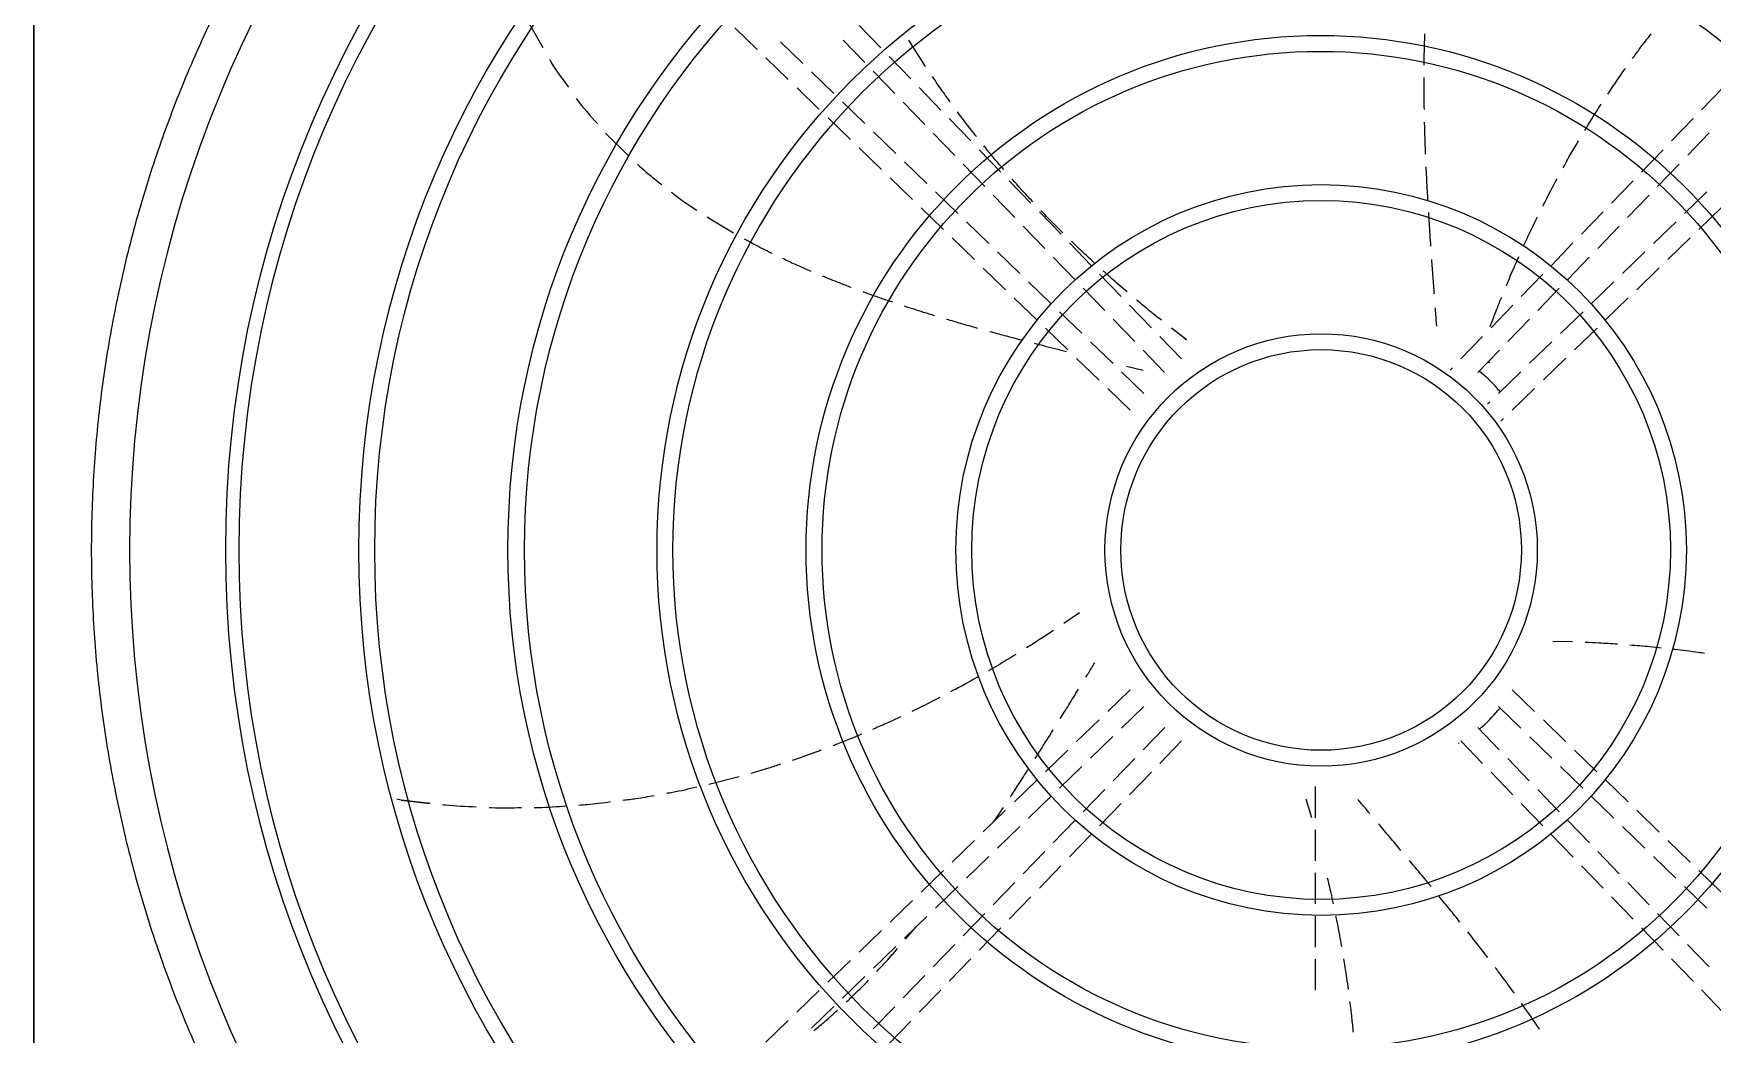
# Model space of a CAD drawing. Extents: x 5 to 331, y -33 to 175.
# Drawn here: x 80.75 to 96.08, y 59.58 to 68.72 of the extents above; entities that cross this region are included whole.
import ezdxf

# ---------------------------------------------------------------- set-up
doc = ezdxf.new("R2010")
doc.units = 0
doc.header["$MEASUREMENT"] = 0
doc.layers.get('0').update_dxf_attribs({"linetype": 'CONTINUOUS'})

msp = doc.modelspace()

# ---------------------------------------------------------------- linework, layer by layer
at = {"color": 7, "linetype": 'Continuous', "lineweight": 25}
for p, q in [((80.74742, 71.4133), (80.74742, 56.59046)), ((80.74911, 71.4133), (80.74911, 56.59046)), ((85.27576, 68.80162), (85.3973, 68.58879)), ((87.15241, 68.76798), (87.35655, 68.57059)), ((88.4844, 68.58553), (88.28792, 68.78873)), ((87.77129, 68.44339), (87.56814, 68.63982)), ((88.14172, 68.65675), (88.3389, 68.45282)), ((88.8934, 68.41619), (88.74116, 68.65633)), ((87.43529, 68.49446), (87.63969, 68.29681)), ((88.75896, 68.30158), (88.56189, 68.50539)), ((88.05518, 68.1689), (87.85158, 68.36576)), ((88.4154, 68.3737), (88.61296, 68.16938)), ((87.71905, 68.22008), (87.92224, 68.02362)), ((88.3377, 67.89573), (88.13466, 68.09205)), ((88.68891, 68.09083), (88.88636, 67.88662)), ((89.03325, 68.0179), (88.83583, 68.22207)), ((96.1774, 68.22333), (95.98011, 68.01929)), ((88.00243, 67.94608), (88.20646, 67.74881)), ((89.30643, 67.73537), (89.10957, 67.93896)), ((95.90246, 67.93898), (95.70545, 67.73523)), ((85.97172, 67.8073), (86.18042, 67.60108)), ((88.62145, 67.62137), (88.41778, 67.8183)), ((88.96328, 67.80707), (89.15992, 67.60369)), ((95.85274, 67.60437), (96.04978, 67.80815)), ((88.28577, 67.67212), (88.49002, 67.47463)), ((89.58154, 67.45084), (89.38395, 67.65519)), ((95.62814, 67.65527), (95.43073, 67.45111)), ((88.9045, 67.34769), (88.69997, 67.54545)), ((89.23633, 67.52468), (89.43383, 67.32042)), ((95.57846, 67.3207), (95.7754, 67.52438)), ((88.56893, 67.39833), (88.77277, 67.20123)), ((89.85585, 67.16714), (89.65803, 67.37174)), ((95.35401, 67.37175), (95.15684, 67.16784)), ((89.18759, 67.07397), (88.98394, 67.27087)), ((89.51069, 67.24092), (89.70784, 67.03703)), ((95.3046, 67.03746), (95.50153, 67.24114)), ((96.02872, 67.2715), (95.82474, 67.07427)), ((88.85285, 67.12381), (89.05711, 66.9263)), ((89.47006, 66.80084), (89.26632, 66.99783)), ((90.13032, 66.88327), (89.93252, 67.08784)), ((95.07974, 67.0881), (94.88201, 66.8836)), ((95.74623, 66.99836), (95.54192, 66.80081)), ((95.95523, 66.92661), (96.15944, 67.12408)), ((89.13569, 66.85032), (89.34041, 66.65238)), ((89.78404, 66.95822), (89.98157, 66.75392)), ((95.03086, 66.75435), (95.22782, 66.95806)), ((95.67248, 66.65322), (95.87621, 66.85022)), ((89.75323, 66.52704), (89.55006, 66.72349)), ((90.40443, 66.59979), (90.20675, 66.80423)), ((94.80517, 66.80413), (94.60787, 66.60008)), ((95.46301, 66.72451), (95.25871, 66.52697)), ((89.42027, 66.57516), (89.62415, 66.37802)), ((90.05799, 66.67489), (90.25475, 66.47139)), ((94.75757, 66.47171), (94.95406, 66.67493)), ((95.3879, 66.37806), (95.59296, 66.57633)), ((90.03707, 66.25259), (89.833, 66.4499)), ((90.33194, 66.39157), (90.52917, 66.18758)), ((90.67982, 66.31497), (90.48181, 66.51976)), ((94.5304, 66.51995), (94.33308, 66.31588)), ((94.48366, 66.18842), (94.68027, 66.39177)), ((95.17986, 66.45073), (94.97524, 66.25288)), ((89.70368, 66.30113), (89.90863, 66.10296)), ((90.955, 66.03037), (90.75601, 66.23617)), ((94.256, 66.23617), (94.05727, 66.03064)), ((95.10371, 66.10328), (95.3093, 66.30206)), ((90.31936, 65.97964), (90.11581, 66.17645)), ((90.6048, 66.10937), (90.803, 65.90437)), ((94.20929, 65.90466), (94.40688, 66.10902)), ((94.89687, 66.1771), (94.69217, 65.97917)), ((89.98767, 66.02654), (90.19212, 65.82885)), ((91.23067, 65.74526), (91.03225, 65.95048)), ((91.27582, 65.92053), (91.13791, 66.02669)), ((91.2532, 65.93747), (91.25264, 65.93746)), ((91.26996, 65.9248), (91.27562, 65.92053)), ((93.98007, 65.9508), (93.78204, 65.74599)), ((94.8196, 65.82857), (95.02501, 66.02719)), ((90.60264, 65.70574), (90.39961, 65.90205)), ((90.87957, 65.82519), (91.07603, 65.622)), ((91.27562, 65.92053), (91.27582, 65.92053)), ((93.93603, 65.62205), (94.13287, 65.82563)), ((94.61296, 65.90259), (94.40972, 65.70608)), ((90.27259, 65.75104), (90.47713, 65.55327)), ((90.59662, 65.71156), (90.60567, 65.70935)), ((90.88678, 65.431), (90.68261, 65.62842)), ((93.70453, 65.66582), (93.68281, 65.64336)), ((94.32958, 65.62859), (94.1258, 65.43155)), ((94.53525, 65.55362), (94.74009, 65.75169)), ((90.55742, 65.47564), (90.76255, 65.2773)), ((94.25036, 65.27817), (94.45489, 65.47593)), ((94.0465, 65.35488), (94.02446, 65.33356)), ((94.14749, 65.17869), (94.17046, 65.20091)), ((90.29809, 63.42896), (90.15649, 63.33145)), ((94.62088, 63.17017), (94.62108, 63.17017)), ((94.62108, 63.17017), (94.80198, 63.1654)), ((90.43742, 62.97126), (90.438, 62.97126)), ((90.76287, 62.72677), (90.55746, 62.52816)), ((94.45498, 62.52775), (94.24947, 62.72646)), ((90.6828, 62.37553), (90.88631, 62.57231)), ((94.12596, 62.57206), (94.32982, 62.37495)), ((90.47718, 62.45054), (90.27234, 62.25248)), ((94.74031, 62.25186), (94.5353, 62.45009)), ((90.3992, 62.10132), (90.6027, 62.29809)), ((91.07691, 62.38267), (90.87932, 62.17831)), ((91.03214, 62.05317), (91.23078, 62.25862)), ((93.78144, 62.2584), (93.98001, 62.05303)), ((94.13266, 62.17835), (93.93538, 62.38238)), ((94.40979, 62.29762), (94.61347, 62.10068)), ((90.19222, 62.17501), (89.98821, 61.97775)), ((90.80301, 62.09939), (90.60575, 61.89539)), ((93.76535, 62.23542), (93.76045, 62.24263)), ((94.40645, 61.89519), (94.20929, 62.09909)), ((95.02446, 61.97711), (94.81955, 62.17524)), ((90.11639, 61.82786), (90.31947, 62.02422)), ((90.75682, 61.76843), (90.95502, 61.97341)), ((94.0573, 61.9731), (94.25542, 61.7682)), ((94.69212, 62.02463), (94.89621, 61.8273)), ((87.19205, 61.9318), (86.91481, 61.86079)), ((89.90793, 61.90013), (89.70407, 61.70301)), ((90.52917, 61.81618), (90.3313, 61.61154)), ((92.45099, 61.84254), (92.45099, 61.55819)), ((94.68045, 61.61181), (94.48374, 61.81526)), ((95.30819, 61.70277), (95.10437, 61.89985)), ((84.10457, 61.7195), (84.06442, 61.72889)), ((84.10393, 61.7195), (84.06445, 61.72875)), ((84.10393, 61.7195), (84.37003, 61.68687)), ((84.10457, 61.7195), (84.10393, 61.7195)), ((84.36964, 61.68822), (84.10457, 61.7195)), ((85.01904, 61.64751), (85.12891, 61.6451)), ((85.12889, 61.64457), (85.12957, 61.64457)), ((89.51672, 61.52186), (89.60361, 61.65163)), ((89.8331, 61.55395), (90.03653, 61.75065)), ((90.4812, 61.48338), (90.67983, 61.6888)), ((92.36558, 61.72915), (92.41622, 61.55922)), ((94.33317, 61.68779), (94.53061, 61.48359)), ((94.97576, 61.75038), (95.17909, 61.55378)), ((89.62413, 61.62572), (89.42025, 61.42858)), ((90.25532, 61.53296), (90.05789, 61.32877)), ((94.9547, 61.32818), (94.75699, 61.53266)), ((95.59293, 61.42746), (95.38775, 61.62584)), ((89.34061, 61.35158), (89.1355, 61.15325)), ((89.55016, 61.28037), (89.75373, 61.4772)), ((90.20699, 61.19978), (90.40486, 61.40442)), ((92.44744, 61.44886), (92.45099, 61.43609)), ((92.45099, 61.44874), (92.45099, 61.16464)), ((94.60743, 61.40414), (94.80552, 61.19927)), ((95.25832, 61.47717), (95.46262, 61.27963)), ((95.8761, 61.15366), (95.67154, 61.35145)), ((89.26648, 61.00608), (89.47086, 61.2037)), ((89.98132, 61.24958), (89.78365, 61.04514)), ((95.22796, 61.04556), (95.03167, 61.24857)), ((95.54159, 61.20328), (95.74605, 61.00558)), ((89.05711, 61.07746), (88.85283, 60.87994)), ((89.93225, 60.91564), (90.12983, 61.11998)), ((92.45099, 61.05513), (92.45099, 60.77162)), ((94.88279, 61.11936), (95.08, 60.91539)), ((96.15946, 60.87967), (95.95529, 61.07708)), ((88.98395, 60.7329), (89.18772, 60.92993)), ((89.70703, 60.9659), (89.51063, 60.76278)), ((95.50155, 60.76261), (95.30482, 60.96608)), ((95.82494, 60.9293), (96.02877, 60.73222)), ((88.77341, 60.80315), (88.56939, 60.60588)), ((89.6579, 60.6319), (89.85507, 60.83581)), ((95.15651, 60.83626), (95.35395, 60.63206)), ((88.70055, 60.45887), (88.90409, 60.65568)), ((89.4336, 60.68311), (89.23627, 60.47903)), ((92.45099, 60.66094), (92.45099, 60.37728)), ((95.77538, 60.47941), (95.5783, 60.68323)), ((88.48927, 60.52841), (88.28591, 60.33178)), ((88.71068, 60.44827), (88.80287, 60.55781)), ((89.38392, 60.34854), (89.58144, 60.55282)), ((95.4307, 60.55269), (95.62814, 60.34849)), ((88.20615, 60.25466), (88.00182, 60.05709)), ((88.41727, 60.18497), (88.62105, 60.382)), ((89.16035, 60.40051), (88.96316, 60.19657)), ((89.11, 60.06524), (89.30732, 60.26932)), ((92.45099, 60.26684), (92.45099, 59.983)), ((95.70492, 60.26908), (95.9023, 60.06494)), ((96.04908, 60.19634), (95.85198, 60.40018)), ((88.13465, 59.91171), (88.33852, 60.10883)), ((88.88652, 60.11731), (88.68955, 59.91359)), ((87.92264, 59.98053), (87.71897, 59.7836)), ((88.83585, 59.7817), (89.03249, 59.98508)), ((95.97904, 59.98558), (96.17657, 59.78128)), ((87.85163, 59.63805), (88.05544, 59.83512)), ((88.61193, 59.83331), (88.41514, 59.6298)), ((87.6394, 59.70667), (87.43498, 59.50901)), ((88.56151, 59.49797), (88.75893, 59.70215))]:
    msp.add_line(p, q, dxfattribs=at)
for centre, radius in [((92.49934, 64.0025), 9.99706), ((92.49934, 64.00188), 9.87436), ((92.49934, 64.0025), 8.78089), ((92.49934, 64.00188), 8.63615), ((92.49934, 64.00188), 7.41998), ((92.50553, 64.00197), 7.27453), ((92.49934, 64.00188), 6.05846), ((92.49934, 64.00188), 5.9131), ((92.49934, 64.00188), 4.69694), ((92.49934, 64.00188), 4.55158), ((92.50553, 64.00188), 3.33542), ((92.50553, 64.00197), 3.18997), ((92.50553, 64.00188), 1.9739), ((92.50553, 64.00197), 1.82845)]:
    msp.add_circle(centre, radius)
for centre, radius, start, end in [((92.50446, 64.00188), 10.89215, 277.952419, 82.047581), ((92.50471, 64.00188), 10.88004, 137.062968, 222.937036)]:
    msp.add_arc(centre, radius, start, end, dxfattribs=at)
for points, knots in [([(84.67405, 56.59046), (84.81658, 56.44473), (85.10373, 56.15113), (85.56858, 55.73996), (86.06116, 55.34943), (86.58243, 54.98464), (87.13045, 54.64746), (87.70318, 54.34085), (88.29799, 54.06732), (88.91147, 53.82928), (89.54064, 53.62844), (90.18216, 53.46623), (90.83242, 53.34368), (91.48771, 53.26137), (92.14443, 53.2194), (92.79911, 53.21749), (93.44767, 53.25488), (94.08668, 53.33036), (94.71295, 53.4423), (95.32428, 53.58902), (95.91819, 53.7685), (96.49548, 53.97962), (97.05988, 54.22311), (97.61459, 54.50102), (98.15944, 54.81468), (98.69125, 55.16388), (99.20723, 55.54832), (99.70397, 55.96698), (100.17813, 56.4184), (100.62624, 56.9003), (101.04559, 57.41053), (101.43362, 57.94653), (101.78804, 58.50532), (102.10693, 59.08367), (102.38887, 59.67827), (102.63285, 60.2858), (102.83804, 60.90217), (103.00432, 61.52377), (103.132, 62.14703), (103.22185, 62.76927), (103.27482, 63.38744), (103.29225, 64.00188), (103.27482, 64.61632), (103.22185, 65.23448), (103.132, 65.85671), (103.00432, 66.47998), (102.83804, 67.10158), (102.63285, 67.71796), (102.38888, 68.32548), (102.10694, 68.92008), (101.78805, 69.49843), (101.43363, 70.05723), (101.0456, 70.59322), (100.62626, 71.10345), (100.17814, 71.58535), (99.70398, 72.03677), (99.20724, 72.45544), (98.69126, 72.83987), (98.15946, 73.18907), (97.61461, 73.50274), (97.05989, 73.78064), (96.49549, 74.02414), (95.9182, 74.23526), (95.3243, 74.41474), (94.71297, 74.56146), (94.08669, 74.67341), (93.44768, 74.74888), (92.79912, 74.78628), (92.14444, 74.78436), (91.48773, 74.7424), (90.83243, 74.66009), (90.18217, 74.53753), (89.54065, 74.37532), (88.91149, 74.17449), (88.298, 73.93645), (87.70319, 73.66292), (87.13046, 73.35631), (86.58244, 73.01913), (86.06117, 72.65434), (85.56859, 72.26381), (85.10373, 71.85264), (84.81658, 71.55904), (84.67405, 71.4133)], [0, 0, 0, 0, 0.01189592, 0.02396584, 0.03619649, 0.04857359, 0.06108194, 0.07373471, 0.0864717, 0.09927432, 0.11212355, 0.12500004, 0.13787625, 0.15072533, 0.16352795, 0.17626509, 0.18891813, 0.20142621, 0.21380317, 0.22603385, 0.23810393, 0.25000004, 0.2618959, 0.27396585, 0.28619652, 0.29857361, 0.31108196, 0.32373474, 0.33647171, 0.34927432, 0.36212355, 0.37500004, 0.38787624, 0.40072531, 0.41352793, 0.42626506, 0.4389181, 0.45142619, 0.46380314, 0.47603381, 0.48810388, 0.50000001, 0.51189586, 0.52396581, 0.53619649, 0.54857357, 0.56108191, 0.57373469, 0.58647168, 0.59927428, 0.6121235, 0.62499999, 0.63787621, 0.65072529, 0.66352791, 0.67626502, 0.68891805, 0.70142614, 0.71380312, 0.72603376, 0.73810387, 0.74999998, 0.76189582, 0.77396578, 0.78619645, 0.79857355, 0.81108188, 0.82373468, 0.83647168, 0.84927427, 0.86212351, 0.87499998, 0.88787621, 0.90072531, 0.91352792, 0.92626504, 0.93891808, 0.95142617, 0.96380314, 0.97603381, 0.98810396, 1, 1, 1, 1]), ([(93.98303, 53.21449), (94.19746, 53.24765), (94.62631, 53.31399), (95.2606, 53.462), (95.88543, 53.64489), (96.49807, 53.86551), (97.09648, 54.12215), (97.67848, 54.41412), (98.242, 54.74033), (98.78502, 55.09962), (99.30562, 55.49071), (99.80192, 55.9122), (100.27215, 56.36259), (100.71464, 56.84026), (101.1278, 57.34351), (101.51016, 57.87055), (101.86036, 58.41949), (102.17713, 58.98837), (102.45936, 59.57515), (102.70602, 60.17775), (102.91626, 60.79401), (103.08929, 61.42172), (103.22452, 62.05865), (103.32146, 62.70253), (103.37977, 63.35104), (103.39923, 64.00188), (103.37977, 64.65271), (103.32147, 65.30123), (103.22453, 65.9451), (103.0893, 66.58203), (102.91626, 67.20975), (102.70603, 67.826), (102.45936, 68.4286), (102.17714, 69.01539), (101.86036, 69.58427), (101.51017, 70.1332), (101.12781, 70.66024), (100.71465, 71.1635), (100.27216, 71.64117), (99.80192, 72.09156), (99.30563, 72.51305), (98.78503, 72.90414), (98.24201, 73.26343), (97.67849, 73.58964), (97.09649, 73.88161), (96.49808, 74.13825), (95.88544, 74.35887), (95.26061, 74.54176), (94.62632, 74.68977), (94.19747, 74.75611), (93.98304, 74.78928)], [0, 0, 0, 0, 0.02083334, 0.04166665, 0.06250003, 0.08333335, 0.10416665, 0.125, 0.1458333, 0.16666668, 0.18749997, 0.20833336, 0.22916668, 0.25000001, 0.27083332, 0.29166664, 0.31250001, 0.33333334, 0.35416664, 0.37499996, 0.39583334, 0.41666666, 0.43749998, 0.4583333, 0.47916665, 0.5, 0.5208333, 0.54166664, 0.5625, 0.58333332, 0.60416664, 0.62499998, 0.64583333, 0.66666665, 0.68749999, 0.70833331, 0.72916664, 0.74999997, 0.77083333, 0.79166666, 0.81249999, 0.83333331, 0.85416669, 0.875, 0.89583335, 0.91666666, 0.9375, 0.95833334, 0.97916668, 1, 1, 1, 1]), ([(94.23824, 53.21448), (94.4911, 53.26052), (94.99682, 53.35262), (95.74066, 53.55812), (96.46899, 53.81173), (97.17741, 54.11708), (97.8626, 54.47133), (98.5211, 54.87308), (99.14965, 55.32022), (99.7451, 55.81057), (100.30452, 56.34168), (100.82509, 56.9109), (101.30425, 57.51539), (101.73961, 58.15217), (102.12899, 58.81805), (102.47046, 59.50972), (102.76233, 60.22374), (103.00313, 60.95656), (103.19168, 61.70454), (103.32703, 62.46394), (103.40851, 63.231), (103.43571, 64.00189), (103.40851, 64.77278), (103.32702, 65.53984), (103.19167, 66.29924), (103.00313, 67.04722), (102.76232, 67.78004), (102.47045, 68.49406), (102.12898, 69.18573), (101.7396, 69.85161), (101.30424, 70.48838), (100.82508, 71.09288), (100.3045, 71.6621), (99.74509, 72.1932), (99.14963, 72.68355), (98.52108, 73.1307), (97.86258, 73.53244), (97.17739, 73.8867), (96.46897, 74.19204), (95.74064, 74.44565), (94.9968, 74.65115), (94.49108, 74.74324), (94.23823, 74.78929)], [0, 0, 0, 0, 0.02500002, 0.05000002, 0.07500002, 0.10000003, 0.12499999, 0.15000004, 0.17499999, 0.20000003, 0.22500003, 0.25, 0.27500001, 0.30000002, 0.325, 0.35000002, 0.375, 0.4, 0.42500002, 0.45000001, 0.47500003, 0.50000003, 0.52499999, 0.55000001, 0.57500001, 0.6, 0.62500003, 0.65, 0.67500002, 0.70000003, 0.72500002, 0.75000002, 0.77499999, 0.80000001, 0.825, 0.85000003, 0.87500003, 0.89999998, 0.92500001, 0.95, 0.975, 1, 1, 1, 1]), ([(84.06871, 71.4133), (83.9232, 71.24183), (83.63217, 70.8989), (83.2358, 70.35243), (82.87068, 69.78496), (82.54091, 69.1961), (82.24693, 68.58863), (81.99001, 67.96458), (81.77101, 67.32622), (81.59074, 66.67587), (81.44986, 66.01586), (81.34886, 65.34859), (81.28812, 64.67645), (81.26784, 64.00188), (81.28812, 63.32731), (81.34886, 62.65518), (81.44986, 61.9879), (81.59074, 61.3279), (81.77101, 60.67754), (81.99001, 60.03919), (82.24693, 59.41513), (82.54091, 58.80766), (82.87068, 58.2188), (83.2358, 57.65133), (83.63217, 57.10487), (83.9232, 56.76193), (84.06871, 56.59046)], [0, 0, 0, 0, 0.04166667, 0.08333333, 0.125, 0.16666666, 0.20833334, 0.25000002, 0.29166668, 0.33333335, 0.375, 0.41666669, 0.45833337, 0.49999998, 0.54166666, 0.58333334, 0.62500004, 0.66666665, 0.70833332, 0.75000002, 0.7916667, 0.83333334, 0.87500001, 0.91666668, 0.95833336, 1, 1, 1, 1]), ([(93.44985, 68.71387), (93.44744, 68.64276), (93.44421, 68.54724), (93.44349, 68.45169), (93.4433, 68.42727)], [0, 0, 0, 0, 0.74440751, 1, 1, 1, 1]), ([(95.34925, 68.48752), (95.3713, 68.51827), (95.42651, 68.59525), (95.48507, 68.6697), (95.52024, 68.71441)], [0, 0, 0, 0, 0.39944591, 1, 1, 1, 1]), ([(85.45973, 68.47947), (85.46494, 68.47025), (85.51531, 68.38109), (85.5776, 68.29898), (85.63345, 68.22537)], [0, 0, 0, 0, 0.10339207, 1, 1, 1, 1]), ([(95.12344, 68.16363), (95.13141, 68.17581), (95.17861, 68.24799), (95.23202, 68.32625), (95.27913, 68.39098), (95.28383, 68.39744)], [0, 0, 0, 0, 0.15458064, 0.9155957, 1, 1, 1, 1]), ([(89.11862, 68.09198), (89.09586, 68.1229), (89.03986, 68.19898), (88.98728, 68.27747), (88.95607, 68.32406)], [0, 0, 0, 0, 0.40642054, 1, 1, 1, 1]), ([(93.44219, 68.31331), (93.44219, 68.31321), (93.44145, 68.24918), (93.44239, 68.15218), (93.44425, 68.05534), (93.44488, 68.0224)], [0, 0, 0, 0, 0.00104442, 0.66025061, 1, 1, 1, 1]), ([(85.70304, 68.12556), (85.70513, 68.12256), (85.76208, 68.04061), (85.83016, 67.96679), (85.89575, 67.89568)], [0, 0, 0, 0, 0.03663548, 1, 1, 1, 1]), ([(94.91219, 67.83111), (94.95343, 67.89887), (95.00232, 67.9792), (95.05461, 68.05867), (95.0628, 68.07111)], [0, 0, 0, 0, 0.84343876, 1, 1, 1, 1]), ([(89.3571, 67.77701), (89.34757, 67.78886), (89.29311, 67.85653), (89.23522, 67.93143), (89.18865, 67.99564), (89.18438, 68.00152)], [0, 0, 0, 0, 0.16161629, 0.92321009, 1, 1, 1, 1]), ([(93.44706, 67.90834), (93.44831, 67.86117), (93.45091, 67.76321), (93.45492, 67.6653), (93.457, 67.61455)], [0, 0, 0, 0, 0.48157207, 1, 1, 1, 1]), ([(89.60801, 67.47349), (89.55591, 67.5341), (89.4944, 67.60565), (89.43477, 67.6802), (89.42566, 67.69161)], [0, 0, 0, 0, 0.84707943, 1, 1, 1, 1]), ([(94.71503, 67.48977), (94.7386, 67.53269), (94.78369, 67.61478), (94.83309, 67.69769), (94.85666, 67.73725)], [0, 0, 0, 0, 0.52277898, 1, 1, 1, 1]), ([(86.26204, 67.52262), (86.31293, 67.47732), (86.38489, 67.41328), (86.46137, 67.35453), (86.48376, 67.33733)], [0, 0, 0, 0, 0.70723301, 1, 1, 1, 1]), ([(93.46204, 67.49804), (93.46428, 67.44946), (93.46887, 67.34983), (93.47466, 67.25027), (93.47763, 67.19924)], [0, 0, 0, 0, 0.48754648, 1, 1, 1, 1]), ([(89.87191, 67.18046), (89.83787, 67.21668), (89.774, 67.28461), (89.71066, 67.35689), (89.68109, 67.39065)], [0, 0, 0, 0, 0.53304752, 1, 1, 1, 1]), ([(94.53046, 67.14056), (94.5419, 67.16364), (94.5829, 67.24641), (94.62874, 67.3316), (94.66179, 67.39303)], [0, 0, 0, 0, 0.27889732, 1, 1, 1, 1]), ([(86.57091, 67.26939), (86.57906, 67.26301), (86.65074, 67.20694), (86.72868, 67.1516), (86.80048, 67.106), (86.80412, 67.10369)], [0, 0, 0, 0, 0.10855999, 0.95473773, 1, 1, 1, 1]), ([(86.89789, 67.04402), (86.93725, 67.01843), (87.01625, 66.96707), (87.09812, 66.92039), (87.1392, 66.89698)], [0, 0, 0, 0, 0.49831673, 1, 1, 1, 1]), ([(90.14714, 66.89713), (90.12808, 66.91575), (90.06189, 66.98042), (89.99488, 67.05047), (89.94717, 67.10035)], [0, 0, 0, 0, 0.28801389, 1, 1, 1, 1]), ([(93.48461, 67.08093), (93.48661, 67.04829), (93.49284, 66.94655), (93.49982, 66.84485), (93.50456, 66.77576)], [0, 0, 0, 0, 0.32073884, 1, 1, 1, 1]), ([(94.35781, 66.78299), (94.35975, 66.78732), (94.39043, 66.85587), (94.43114, 66.94202), (94.47296, 67.02547), (94.48103, 67.04157)], [0, 0, 0, 0, 0.0515203, 0.81709371, 1, 1, 1, 1]), ([(87.23643, 66.843), (87.26797, 66.82562), (87.35082, 66.77994), (87.43565, 66.73803), (87.48819, 66.71206)], [0, 0, 0, 0, 0.38063605, 1, 1, 1, 1]), ([(90.43303, 66.62349), (90.42902, 66.6271), (90.37288, 66.6778), (90.30383, 66.7428), (90.23816, 66.80757), (90.22608, 66.81949)], [0, 0, 0, 0, 0.05896179, 0.82678494, 1, 1, 1, 1]), ([(87.58661, 66.66501), (87.62488, 66.64675), (87.71058, 66.60587), (87.79791, 66.5686), (87.84624, 66.54797)], [0, 0, 0, 0, 0.44658647, 1, 1, 1, 1]), ([(90.7333, 66.35741), (90.68589, 66.39788), (90.6144, 66.4589), (90.54112, 66.52561), (90.51644, 66.54807)], [0, 0, 0, 0, 0.6631535, 1, 1, 1, 1]), ([(93.51311, 66.65429), (93.51499, 66.62774), (93.5206, 66.5483), (93.52834, 66.44352), (93.5342, 66.36526), (93.5361, 66.33992)], [0, 0, 0, 0, 0.25338042, 0.75820199, 1, 1, 1, 1]), ([(94.19768, 66.41603), (94.22116, 66.47266), (94.25724, 66.55968), (94.29815, 66.65015), (94.31244, 66.68174)], [0, 0, 0, 0, 0.65078455, 1, 1, 1, 1]), ([(87.94819, 66.50497), (87.99953, 66.48374), (88.0875, 66.44736), (88.17666, 66.41405), (88.2138, 66.40017)], [0, 0, 0, 0, 0.58350666, 1, 1, 1, 1]), ([(88.31884, 66.36074), (88.38293, 66.3375), (88.47305, 66.30484), (88.56398, 66.27455), (88.59025, 66.26581)], [0, 0, 0, 0, 0.71116452, 1, 1, 1, 1]), ([(91.04761, 66.09815), (91.01377, 66.12493), (90.93919, 66.18396), (90.86238, 66.24843), (90.82041, 66.28366)], [0, 0, 0, 0, 0.45365536, 1, 1, 1, 1]), ([(94.04815, 66.03777), (94.06265, 66.07676), (94.09579, 66.16587), (94.13341, 66.25875), (94.15456, 66.31099)], [0, 0, 0, 0, 0.43754448, 1, 1, 1, 1]), ([(88.69766, 66.22987), (88.7557, 66.21104), (88.84827, 66.18101), (88.9414, 66.15285), (88.97614, 66.14234)], [0, 0, 0, 0, 0.62701032, 1, 1, 1, 1]), ([(89.08423, 66.10959), (89.12665, 66.09704), (89.22107, 66.06912), (89.31588, 66.04256), (89.36809, 66.02794)], [0, 0, 0, 0, 0.4492195, 1, 1, 1, 1]), ([(93.5456, 66.21343), (93.54715, 66.19281), (93.55136, 66.13708), (93.55557, 66.0814), (93.55823, 66.04633)], [0, 0, 0, 0, 0.37004927, 1, 1, 1, 1]), ([(89.47901, 65.99721), (89.52309, 65.9851), (89.61989, 65.95851), (89.71701, 65.9331), (89.76989, 65.91926)], [0, 0, 0, 0, 0.45544393, 1, 1, 1, 1]), ([(91.25319, 65.93746), (91.25371, 65.93708), (91.25476, 65.93629), (91.2586, 65.93339), (91.26389, 65.92939), (91.26793, 65.92634), (91.26996, 65.9248)], [0, 0, 0, 0, 0.2360288, 0.48492993, 0.74046576, 1, 1, 1, 1]), ([(89.88404, 65.88952), (89.91245, 65.88218), (90.01135, 65.85662), (90.11046, 65.83177), (90.1811, 65.81405)], [0, 0, 0, 0, 0.28717143, 1, 1, 1, 1]), ([(90.72863, 65.67937), (90.74525, 65.67532), (90.79607, 65.66295), (90.84686, 65.6506), (90.88104, 65.64229)], [0, 0, 0, 0, 0.32699072, 1, 1, 1, 1]), ([(94.13941, 65.4447), (94.13059, 65.45593), (94.07498, 65.5267), (94.00636, 65.58555), (93.94862, 65.63507)], [0, 0, 0, 0, 0.15857925, 1, 1, 1, 1]), ([(94.04499, 65.71121), (94.0442, 65.71167), (94.04208, 65.71292), (94.03691, 65.7147), (94.03139, 65.71597), (94.02711, 65.71549), (94.02629, 65.7154)], [0, 0, 0, 0, 0.15949577, 0.43227039, 0.89123346, 1, 1, 1, 1]), ([(90.06055, 63.26725), (90.02419, 63.24294), (89.94499, 63.18996), (89.85989, 63.13657), (89.81386, 63.10768)], [0, 0, 0, 0, 0.4590241, 1, 1, 1, 1]), ([(89.71751, 63.04777), (89.6639, 63.01475), (89.58355, 62.96527), (89.49721, 62.91585), (89.46847, 62.8994)], [0, 0, 0, 0, 0.66716669, 1, 1, 1, 1]), ([(94.91754, 63.16067), (94.95871, 63.15902), (95.05382, 63.15521), (95.15388, 63.14829), (95.21064, 63.14437)], [0, 0, 0, 0, 0.43287459, 1, 1, 1, 1]), ([(95.32357, 63.13601), (95.38444, 63.13129), (95.47825, 63.12403), (95.57681, 63.11323), (95.61141, 63.10943)], [0, 0, 0, 0, 0.64892692, 1, 1, 1, 1]), ([(95.723, 63.0976), (95.72722, 63.09715), (95.80149, 63.08931), (95.89595, 63.07733), (95.9887, 63.06337), (96.00689, 63.06063)], [0, 0, 0, 0, 0.04619717, 0.81291294, 1, 1, 1, 1]), ([(90.35687, 62.83977), (90.36545, 62.85366), (90.39251, 62.8975), (90.41953, 62.94132), (90.438, 62.97126)], [0, 0, 0, 0, 0.31677713, 1, 1, 1, 1]), ([(89.37239, 62.84398), (89.36706, 62.8409), (89.30092, 62.8027), (89.21722, 62.75664), (89.13544, 62.71413), (89.12042, 62.70632)], [0, 0, 0, 0, 0.06673795, 0.82860265, 1, 1, 1, 1]), ([(90.12312, 62.46253), (90.13521, 62.4819), (90.17537, 62.54626), (90.23091, 62.63591), (90.27436, 62.70621), (90.28992, 62.73138)], [0, 0, 0, 0, 0.21657344, 0.71952385, 1, 1, 1, 1]), ([(89.02255, 62.65528), (88.99883, 62.6428), (88.91694, 62.59973), (88.82966, 62.55757), (88.76765, 62.52762)], [0, 0, 0, 0, 0.28962741, 1, 1, 1, 1]), ([(93.9493, 62.36799), (93.95888, 62.37555), (94.02956, 62.43125), (94.08831, 62.49996), (94.1391, 62.55936)], [0, 0, 0, 0, 0.13564383, 1, 1, 1, 1]), ([(88.66753, 62.48038), (88.6227, 62.45921), (88.53831, 62.41935), (88.44993, 62.38137), (88.4085, 62.36357)], [0, 0, 0, 0, 0.53117169, 1, 1, 1, 1]), ([(88.30851, 62.32017), (88.23455, 62.28922), (88.14766, 62.25285), (88.05849, 62.21921), (88.04522, 62.2142)], [0, 0, 0, 0, 0.85117589, 1, 1, 1, 1]), ([(89.89482, 62.09965), (89.91055, 62.12435), (89.96556, 62.2107), (90.01995, 62.29746), (90.05878, 62.35941)], [0, 0, 0, 0, 0.28603904, 1, 1, 1, 1]), ([(87.94194, 62.17503), (87.92764, 62.16958), (87.84637, 62.13865), (87.75729, 62.10674), (87.68195, 62.08232), (87.67515, 62.08011)], [0, 0, 0, 0, 0.16266608, 0.92447643, 1, 1, 1, 1]), ([(87.56951, 62.04576), (87.53272, 62.03355), (87.44274, 62.00368), (87.35151, 61.97784), (87.29759, 61.96256)], [0, 0, 0, 0, 0.40887519, 1, 1, 1, 1]), ([(89.66701, 61.74745), (89.6922, 61.78569), (89.74742, 61.86956), (89.80163, 61.95408), (89.83112, 62.00007)], [0, 0, 0, 0, 0.45598561, 1, 1, 1, 1]), ([(86.80564, 61.83642), (86.73163, 61.81916), (86.63877, 61.7975), (86.54496, 61.78159), (86.52593, 61.77836)], [0, 0, 0, 0, 0.79707561, 1, 1, 1, 1]), ([(84.78978, 61.65551), (84.69581, 61.65842), (84.59265, 61.66161), (84.49082, 61.6739), (84.48176, 61.67499)], [0, 0, 0, 0, 0.91094237, 1, 1, 1, 1]), ([(85.20437, 61.64789), (85.113, 61.6452), (85.01358, 61.64228), (84.91483, 61.64824), (84.90684, 61.64872)], [0, 0, 0, 0, 0.91908325, 1, 1, 1, 1]), ([(85.61359, 61.66404), (85.52847, 61.65655), (85.43031, 61.6479), (85.33219, 61.64809), (85.31916, 61.64812)], [0, 0, 0, 0, 0.86718784, 1, 1, 1, 1]), ([(86.01711, 61.70196), (85.94581, 61.69166), (85.84939, 61.67772), (85.75242, 61.67246), (85.72715, 61.67109)], [0, 0, 0, 0, 0.73941863, 1, 1, 1, 1]), ([(86.41522, 61.75911), (86.36049, 61.74877), (86.26551, 61.73083), (86.16965, 61.72016), (86.12902, 61.71563)], [0, 0, 0, 0, 0.57618242, 1, 1, 1, 1]), ([(92.9491, 61.59761), (92.93597, 61.6131), (92.90006, 61.65542), (92.86415, 61.6977), (92.84139, 61.72451)], [0, 0, 0, 0, 0.36580278, 1, 1, 1, 1]), ([(93.23464, 61.25983), (93.21771, 61.27999), (93.16667, 61.34075), (93.09861, 61.42124), (93.04746, 61.4816), (93.03061, 61.50148)], [0, 0, 0, 0, 0.24980516, 0.75291187, 1, 1, 1, 1]), ([(93.50968, 60.92986), (93.48865, 60.95539), (93.42353, 61.03438), (93.35784, 61.11292), (93.31336, 61.16609)], [0, 0, 0, 0, 0.32305188, 1, 1, 1, 1]), ([(92.56122, 61.00858), (92.57215, 60.96346), (92.59065, 60.88708), (92.60755, 60.80601), (92.61447, 60.77283)], [0, 0, 0, 0, 0.59075464, 1, 1, 1, 1]), ([(93.7728, 60.60592), (93.74229, 60.64411), (93.67999, 60.72208), (93.61675, 60.79928), (93.58449, 60.83867)], [0, 0, 0, 0, 0.48985766, 1, 1, 1, 1]), ([(92.6379, 60.66276), (92.63894, 60.65787), (92.65467, 60.58419), (92.67255, 60.49082), (92.68787, 60.39924), (92.69076, 60.38195)], [0, 0, 0, 0, 0.05447578, 0.82148954, 1, 1, 1, 1]), ([(94.02648, 60.28214), (93.99743, 60.31998), (93.93743, 60.39815), (93.87631, 60.47544), (93.84479, 60.5153)], [0, 0, 0, 0, 0.48416948, 1, 1, 1, 1]), ([(88.44697, 60.15417), (88.47622, 60.18498), (88.54122, 60.25347), (88.60332, 60.32461), (88.63749, 60.36374)], [0, 0, 0, 0, 0.44988429, 1, 1, 1, 1]), ([(92.70939, 60.27151), (92.71376, 60.24613), (92.72937, 60.15545), (92.74245, 60.05997), (92.75187, 59.99122)], [0, 0, 0, 0, 0.27992058, 1, 1, 1, 1]), ([(94.26891, 59.95651), (94.26836, 59.95729), (94.23076, 60.01017), (94.17298, 60.08834), (94.11493, 60.1651), (94.09544, 60.19087)], [0, 0, 0, 0, 0.00977442, 0.66748489, 1, 1, 1, 1]), ([(88.16843, 59.87518), (88.19512, 59.90018), (88.26417, 59.96485), (88.33025, 60.03256), (88.3708, 60.07411)], [0, 0, 0, 0, 0.38645719, 1, 1, 1, 1]), ([(87.8728, 59.61562), (87.90965, 59.64543), (87.98314, 59.70487), (88.05305, 59.7685), (88.08791, 59.80022)], [0, 0, 0, 0, 0.50149322, 1, 1, 1, 1]), ([(92.7659, 59.88119), (92.77215, 59.83247), (92.78398, 59.74015), (92.79279, 59.64464), (92.79695, 59.59953)], [0, 0, 0, 0, 0.5276329, 1, 1, 1, 1]), ([(94.49852, 59.62725), (94.45806, 59.68712), (94.40424, 59.76675), (94.34837, 59.84491), (94.33451, 59.86431)], [0, 0, 0, 0, 0.75189874, 1, 1, 1, 1])]:
    msp.add_open_spline(points, degree=3, knots=knots, dxfattribs=at)

doc.saveas('drawing.dxf')
